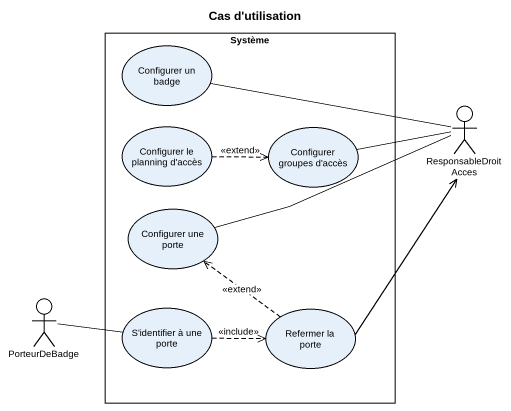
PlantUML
@startuml
title Cas d'utilisation
rectangle Système {
  usecase "Configurer un badge" as Configurer_un_badge
  usecase "Configurer le planning d'accès" as Configurer_le_planning_d
  usecase "Configurer groupes d'accès" as Configurer_groupes_d_accès
  usecase "Configurer une porte" as Configurer_une_porte
  usecase "S'identifier à une porte" as S_identifier_à_une_porte
  usecase "Refermer la porte" as Refermer_la_porte
}
actor ResponsableDroitAcces
actor PorteurDeBadge
ResponsableDroitAcces -left- Configurer_un_badge
ResponsableDroitAcces -left- Configurer_groupes_d_accès
ResponsableDroitAcces -left- Configurer_une_porte
ResponsableDroitAcces <-- Refermer_la_porte
Configurer_le_planning_d .right.> Configurer_groupes_d_accès : <<extend>>
PorteurDeBadge -right- S_identifier_à_une_porte
S_identifier_à_une_porte .right.> Refermer_la_porte : <<include>>
Refermer_la_porte .up.> Configurer_une_porte : <<extend>>
@enduml
